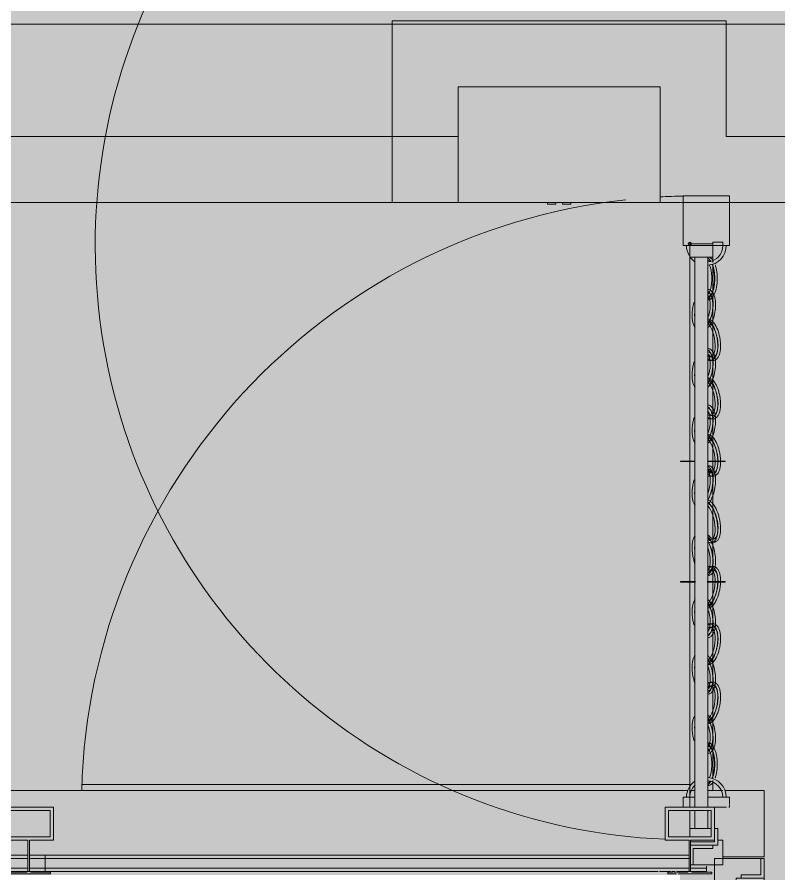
# Model space of a CAD drawing. Header units: millimetres. Extents: x 15878 to 679837, y -72324 to 391440.
# Drawn here: x 70755 to 73059, y 27835 to 30429 of the extents above; entities that cross this region are included whole.
import ezdxf

# ---------------------------------------------------------------- set-up
doc = ezdxf.new("R2010")
doc.units = ezdxf.units.MM
for name, color, linetype, lineweight in [('A-DETL-GENF', 92, 'Continuous', 5), ('A-DOOR', 31, 'Continuous', 5), ('A-FLOR', 192, 'Continuous', 5), ('A-FLOR-HRAL', 11, 'Continuous', 5), ('A-GENM', 13, 'Continuous', 5), ('A-WALL', 113, 'Continuous', 5), ('I-FURN', 30, 'Continuous', 5)]:
    doc.layers.add(name, color=color, linetype=linetype, lineweight=lineweight)

# ---------------------------------------------------------------- blocks, each defined once
blk = doc.blocks.new('Railing - T PROFILE-16174661-1_F')
at = {"layer": 'A-FLOR-HRAL'}
for p, q in [((8, -8.5), (3, -8.5)), ((3, -8.5), (3, -141.5)), ((8, -68.3), (8, -8.5)), ((205, 0), (105, 0)), ((105, 0), (105, -72.5)), ((115, -10), (195, -10)), ((115, -140), (115, -10)), ((195, -10), (195, -140)), ((205, -150), (205, 0)), ((105, -72.5), (12.9, -72.5)), ((13, -77.5), (105, -77.5)), ((105, -77.5), (105, -150)), ((8, -141.5), (8, -82.5)), ((3, -141.5), (8, -141.5)), ((105, -150), (205, -150)), ((195, -140), (115, -140))]:
    blk.add_line(p, q, dxfattribs=at)
for centre, start, end in [((12.9, -67.5), 189.2953, 270), ((13, -82.5), 90, 180)]:
    blk.add_arc(centre, 5, start, end, dxfattribs=at)
blk = doc.blocks.new('Railing - Railing-12128316-1_F')
at = {"layer": 'A-FLOR-HRAL'}
for p, q in [((70786.9, 27892.5), (68839.4, 27892.5)), ((68839.4, 27882.5), (68839.4, 27892.5)), ((68839.4, 27882.5), (68839.4, 27852.5)), ((70786.9, 27882.5), (68839.4, 27882.5)), ((70839.4, 27892.5), (70791.9, 27892.5)), ((70839.4, 27882.5), (70791.9, 27882.5)), ((70839.4, 27892.5), (70839.4, 27882.5)), ((70839.4, 27852.5), (70839.4, 27882.5)), ((68839.4, 27852.5), (70786.9, 27852.5)), ((68839.4, 27842.5), (68839.4, 27852.5)), ((70791.5, 27852.5), (70839.4, 27852.5)), ((70839.4, 27852.5), (70839.4, 27842.5)), ((68839.4, 27842.5), (70839.4, 27842.5))]:
    blk.add_line(p, q, dxfattribs=at)
at = {"rotation": 89.9999999999807}
blk.add_blockref('Railing - T PROFILE-16174661-1_F', (70714.4, 27832.5), dxfattribs=at)
blk = doc.blocks.new('DLN_Gate Door-01 - DLN_Gate Door-01-12661659-1_F')
at = {"layer": 'A-DOOR', "color": 253}
for p, q in [((-575, 75), (-575, 65)), ((-515, 75), (-575, 75)), ((-575, 75), (-575, 65)), ((-575, 65), (-525, 65)), ((-525, 65), (-575, 65)), ((-575, 65), (-575, -75)), ((-575, 65), (-525, 65)), ((-525, 65), (-525, 5)), ((-525, 5), (-525, 65)), ((-525, 65), (-525, 5)), ((-515, 75), (-515, 0)), ((-505, 75), (-515, 75)), ((-515, 75), (-515, -10)), ((-515, 5), (-515, 75)), ((-505, 75), (-505, 0)), ((-505, 0), (-505, 75)), ((-500, 75), (-465, 75)), ((-500, 75), (-500, 5)), ((-498.8, 75), (500, 75)), ((-465, 75), (465, 75)), ((-465, 75), (-465, 10.6)), ((465, 60), (-465, 60)), ((465, 75), (500, 75)), ((465, 75), (465, 5)), ((500, 75), (500, 0)), ((500, 75), (500, 0)), ((500, 75), (500, 5)), ((505, 5), (505, 70)), ((-525, 5), (-515, 5)), ((-515, 5), (-525, 5)), ((-525, 5), (-515, 5)), ((-515, -10), (-515, 5)), ((-466.8, 5), (-500, 5)), ((465, 5), (-465, 5)), ((-462, 20), (465, 20)), ((500, 5), (465, 5)), ((510, 5), (500, 5)), ((500, 5), (500, -75)), ((500, -75), (500, 0)), ((502.5, 5), (507.5, 5)), ((-500, -10), (-515, -10)), ((-515, -10), (-465, -10)), ((-505, 0), (-468.3, 0)), ((-468.3, 0), (-505, 0)), ((-505, -10), (-465, -10)), ((-500, -75), (-500, -10)), ((-465, -10), (-465, 0)), ((-465, -10), (-465, 0)), ((-575, -75), (-500, -75)), ((500, -75), (510, -75))]:
    blk.add_line(p, q, dxfattribs=at)
for radius in [5, 4, 2.5]:
    blk.add_circle((505, 75), radius, dxfattribs=at)
blk.add_arc((499.4, 75), 998.2, 0, 180, dxfattribs=at)
blk = doc.blocks.new('Railing - T PROFILE-V156-1_F')
at = {"layer": 'A-FLOR-HRAL'}
for p, q in [((8, -8.5), (3, -8.5)), ((3, -8.5), (3, -25.3)), ((8, -23.7), (8, -8.5)), ((205, 0), (105, 0)), ((105, 0), (105, -72.5)), ((115, -10), (195, -10)), ((115, -140), (115, -10)), ((195, -10), (195, -140)), ((205, -150), (205, 0)), ((3, -26.3), (3, -34.5)), ((3, -40.3), (3, -141.5)), ((8, -32.8), (8, -26.5)), ((8, -68.3), (8, -34.5)), ((105, -72.5), (12.9, -72.5)), ((13, -77.5), (105, -77.5)), ((105, -77.5), (105, -150)), ((8, -141.5), (8, -82.5)), ((3, -141.5), (8, -141.5)), ((105, -150), (205, -150)), ((195, -140), (115, -140))]:
    blk.add_line(p, q, dxfattribs=at)
for centre, start, end in [((12.9, -67.5), 189.2953, 270), ((13, -82.5), 90, 180)]:
    blk.add_arc(centre, 5, start, end, dxfattribs=at)
blk = doc.blocks.new('Railing - Railing-12387235-1_F')
at = {"layer": 'A-FLOR-HRAL'}
for p, q in [((72786.9, 27892.5), (70839.4, 27892.5)), ((70839.4, 27882.5), (70839.4, 27892.5)), ((70839.4, 27882.5), (70839.4, 27852.5)), ((72786.9, 27882.5), (70839.4, 27882.5)), ((70839.4, 27852.5), (72786.9, 27852.5)), ((70839.4, 27842.5), (70839.4, 27852.5)), ((72791.5, 27852.5), (72839.4, 27852.5)), ((72839.4, 27852.5), (72839.4, 27859.1)), ((72839.4, 27852.5), (72839.4, 27842.5)), ((70839.4, 27842.5), (72694, 27842.5)), ((72697.6, 27842.5), (72732.8, 27842.5)), ((72736.3, 27842.5), (72744.2, 27842.5)), ((72748.9, 27842.5), (72839.4, 27842.5))]:
    blk.add_line(p, q, dxfattribs=at)
at = {"rotation": 89.9999999999807}
blk.add_blockref('Railing - T PROFILE-V156-1_F', (72714.4, 27832.5), dxfattribs=at)
blk = doc.blocks.new('WALL MONNT D-RING 1850 - WALL MONNT D-RING 1850-12664712-1_F')
at = {"layer": 'A-GENM', "color": 253}
for p, q in [((-70, 0), (-70, -20)), ((-70, 0), (-67.6, 0)), ((-67.6, 0), (-49.5, 0)), ((-49.5, 0), (0, 0)), ((0, 0), (60.1, 0)), ((60.6, 0), (70, 0)), ((70, -17.8), (70, 0)), ((-70, -20), (-70, -150)), ((70, -150), (70, -20)), ((-50.1, -150), (-70, -150)), ((70, -150), (50.1, -150)), ((8.3, -293.6), (4.3, -292.5)), ((8.3, -472.6), (4.3, -471.9)), ((10.4, -497.9), (18.9, -498.3)), ((-35.2, -549.7), (-35.3, -540.7)), ((8.3, -643.6), (4.3, -642.5)), ((9.1, -674.6), (17.6, -675.5)), ((-35.2, -718.2), (-35.3, -709.3)), ((-78.3, -802.5), (-78.3, -804.2)), ((56.7, -804.2), (56.7, -802.5)), ((8.3, -826.9), (4.3, -826.6)), ((11.8, -848.5), (20.3, -848.5)), ((-35.2, -906.7), (-35.3, -897.7)), ((-35.3, -1067.3), (-35.2, -1058.3)), ((16.9, -1049.5), (25.4, -1047.6)), ((4.3, -1138.4), (8.3, -1138.1)), ((20.3, -1121.5), (11.8, -1121.5)), ((-78.3, -1167.5), (-78.3, -1169.2)), ((56.7, -1169.2), (56.7, -1167.5)), ((-35.3, -1260.7), (-35.2, -1251.8)), ((17.6, -1294.5), (9.1, -1295.4)), ((4.3, -1327.5), (8.3, -1326.4)), ((-35.3, -1429.3), (-35.2, -1420.3)), ((18.9, -1471.7), (10.4, -1472.1)), ((4.3, -1498.1), (8.3, -1497.4)), ((-35.3, -1610.7), (-35.2, -1601.8)), ((4.3, -1677.5), (8.3, -1676.4)), ((-1888.8, -1782), (-50, -1782)), ((-70, -1820), (-70, -1850)), ((-70, -1820), (-35, -1820)), ((-67.6, -1820), (-70, -1820)), ((4.3, -1820), (70, -1820)), ((70, -1820), (67.6, -1820)), ((70, -1840.5), (70, -1820)), ((60.6, -1850), (25.4, -1850)), ((67.6, -1850), (70, -1850)), ((70, -1850), (67.6, -1850)), ((70, -1850), (70, -1842.3))]:
    blk.add_line(p, q, dxfattribs=at)
at = {"layer": 'A-GENM', "color": 253, "flags": 128}
for points in [[(4.4, -195), (8.2, -195.9), (12, -198.7)], [(18.5, -209.4), (21.2, -216.9), (23.2, -225.5), (24.6, -234.9), (25.3, -244.9), (25.3, -255.1), (24.6, -265.1), (23.2, -274.5), (21.2, -283.1), (18.5, -290.6), (15.4, -296.8), (12, -301.3), (8.2, -304.1), (4.4, -305)], [(6.7, -296.8), (9.8, -290.6), (12.5, -283.1), (14.5, -274.5), (15.9, -265.1), (16.6, -255.1), (16.6, -244.9), (15.9, -234.9), (14.5, -225.5), (12.5, -216.9), (9.8, -209.4)], [(6.5, -302.5), (8.9, -308.3), (10.7, -315.4), (11.6, -323.6), (11.8, -332.5), (11.2, -341.9), (9.8, -351.4), (7.7, -360.7), (5, -369.2)], [(6.2, -382.7), (10, -375.7), (13.4, -367.7), (16.2, -358.9), (18.3, -349.6), (19.7, -340.1), (20.3, -330.7), (20.2, -321.8), (19.2, -313.6), (17.4, -306.5), (15, -300.7), (11.9, -296.3), (8.3, -293.6)], [(-35.2, -368.2), (-35.3, -359.3), (-35.1, -353.8)], [(4.2, -382.1), (8.4, -383.3), (12.8, -386.3), (17.1, -390.9), (21.2, -397.1), (25, -404.5), (28.4, -413), (31.2, -422.3), (33.3, -431.9), (34.7, -441.7), (35.3, -451.3), (35.2, -460.4), (34.2, -468.5), (32.4, -475.6), (30, -481.2), (26.9, -485.3), (23.3, -487.7)], [(14.8, -487.3), (18.4, -484.9), (21.5, -480.8), (23.9, -475.1), (25.7, -468.1), (26.6, -459.9), (26.8, -450.9), (26.2, -441.3), (24.8, -431.5), (22.7, -421.8), (19.9, -412.6), (16.5, -404.1), (12.7, -396.6), (8.6, -390.5), (4.3, -385.8)], [(6.5, -480.2), (8.9, -486), (10.7, -493), (11.6, -501.2), (11.8, -510.2), (11.2, -519.8), (9.8, -529.5), (7.7, -539.1), (5, -547.8)], [(6.2, -562.9), (10, -555.6), (13.4, -547.3), (16.2, -538.1), (18.3, -528.6), (19.7, -518.8), (20.3, -509.3), (20.2, -500.3), (19.2, -492.1), (17.4, -485), (15, -479.3), (11.9, -475.1), (8.3, -472.6)], [(23.3, -487.7), (19.3, -488.3), (15.1, -487.1), (10.7, -484.2), (6.4, -479.5)], [(6.6, -486.7), (10.8, -487.9), (14.8, -487.3)], [(14.8, -664), (18.4, -661.5), (21.5, -657.3), (23.9, -651.5), (25.7, -644.5), (26.6, -636.3), (26.8, -627.3), (26.2, -617.7), (24.8, -608), (22.7, -598.4), (19.9, -589.3), (16.5, -581), (12.7, -573.7), (8.6, -567.7), (4.3, -563.2)], [(4.9, -560.3), (8.4, -561.3), (12.8, -564.1), (17.1, -568.6), (21.2, -574.6), (25, -581.9), (28.4, -590.2), (31.2, -599.4), (33.3, -608.9), (34.7, -618.7), (35.3, -628.2), (35.2, -637.2), (34.2, -645.4), (32.4, -652.5), (30, -658.2), (26.9, -662.4), (23.3, -664.9)], [(6.2, -732.7), (10, -725.7), (13.4, -717.7), (16.2, -708.9), (18.3, -699.6), (19.7, -690.1), (20.3, -680.7), (20.2, -671.8), (19.2, -663.6), (17.4, -656.5), (15, -650.7), (11.9, -646.3), (8.3, -643.6)], [(6.5, -652.5), (8.9, -658.3), (10.7, -665.4), (11.6, -673.6), (11.8, -682.5), (11.2, -691.9), (9.8, -701.4), (7.7, -710.7), (5, -719.2)], [(23.3, -664.9), (19.3, -665.6), (15.1, -664.6), (10.7, -661.8), (6.4, -657.3)], [(6.6, -663.7), (10.8, -664.7), (14.8, -664)], [(4.2, -731.6), (8.4, -732.9), (12.8, -736.1), (17.1, -740.9), (21.2, -747.2), (25, -754.7), (28.4, -763.4), (31.2, -772.7), (33.3, -782.5), (34.7, -792.3), (35.3, -802), (35.2, -811), (34.2, -819.1), (32.4, -826.1), (30, -831.7), (26.9, -835.7), (23.3, -838)], [(14.8, -838), (18.4, -835.7), (21.5, -831.7), (23.9, -826.1), (25.7, -819.1), (26.6, -811), (26.8, -802), (26.2, -792.3), (24.8, -782.5), (22.7, -772.7), (19.9, -763.4), (16.5, -754.7), (12.7, -747.2), (8.6, -740.9), (4.3, -736.1)], [(-33.7, -802.5), (-41.1, -802.5), (-49.5, -802.5), (-56.7, -802.5), (-62.3, -802.5), (-66.1, -802.5), (-68.1, -802.5), (-66.1, -802.5), (-62.3, -802.5), (-56.7, -802.5), (-49.5, -802.5), (-41.1, -802.5), (-33.7, -802.5)], [(10, -802.5), (19.5, -802.5), (27.9, -802.5), (35.1, -802.5), (40.7, -802.5), (44.5, -802.5), (46.4, -802.5), (44.5, -802.5), (40.7, -802.5), (35.1, -802.5), (27.9, -802.5), (19.5, -802.5), (10, -802.5)], [(-33.7, -804.2), (-41.1, -804.2), (-49.5, -804.2), (-56.7, -804.2), (-62.3, -804.2), (-66.1, -804.2), (-68.1, -804.2), (-66.1, -804.2), (-62.3, -804.2), (-56.7, -804.2), (-49.5, -804.2), (-41.1, -804.2), (-33.7, -804.2)], [(6.2, -917.7), (10, -909.9), (13.4, -901.2), (16.2, -891.7), (18.3, -881.9), (19.7, -872), (20.3, -862.3), (20.2, -853.3), (19.2, -845.2), (17.4, -838.3), (15, -832.9), (11.9, -829), (8.3, -826.9)], [(23.3, -838), (19.3, -838.4), (15.1, -837.1), (10.7, -833.9), (6.4, -829.1)], [(10, -804.2), (19.5, -804.2), (27.9, -804.2), (35.1, -804.2), (40.7, -804.2), (44.5, -804.2), (46.4, -804.2), (44.5, -804.2), (40.7, -804.2), (35.1, -804.2), (27.9, -804.2), (19.5, -804.2), (10, -804.2)], [(6.5, -832.3), (8.9, -837.8), (10.7, -844.7), (11.6, -852.8), (11.8, -861.8), (11.2, -871.4), (9.8, -881.3), (7.7, -891.2), (5, -900.3)], [(6.6, -837.1), (10.8, -838.4), (14.8, -838)], [(4.2, -930.4), (8.4, -932.3), (12.8, -936), (17.1, -941.4), (21.2, -948.1), (25, -956.2), (28.4, -965.1), (31.2, -974.7), (33.3, -984.6), (34.7, -994.5), (35.3, -1004.1), (35.2, -1013), (34.2, -1020.8), (32.4, -1027.5), (30, -1032.6), (26.9, -1036.1), (23.3, -1037.9)], [(14.8, -1039.7), (18.4, -1038), (21.5, -1034.5), (23.9, -1029.3), (25.7, -1022.7), (26.6, -1014.8), (26.8, -1005.9), (26.2, -996.4), (24.8, -986.5), (22.7, -976.5), (19.9, -966.9), (16.5, -958), (12.7, -950), (8.6, -943.2), (4.3, -937.9)], [(23.3, -1037.9), (19.3, -1037.8), (15.1, -1035.8), (10.7, -1032.1), (6.4, -1026.8)], [(8.3, -1138.1), (11.9, -1136), (15, -1132.1), (17.4, -1126.7), (19.2, -1119.8), (20.2, -1111.7), (20.3, -1102.7), (19.7, -1093), (18.3, -1083.1), (16.2, -1073.3), (13.4, -1063.8), (10, -1055.1), (6.2, -1047.3)], [(6.6, -1037.7), (10.8, -1039.6), (14.8, -1039.7)], [(4.9, -1064.4), (7.7, -1073.8), (9.8, -1083.7), (11.2, -1093.6), (11.8, -1103.2), (11.6, -1112.2), (10.7, -1120.3), (8.9, -1127.2), (6.5, -1132.7)], [(23.3, -1132), (26.9, -1134.3), (30, -1138.3), (32.4, -1143.9), (34.2, -1150.9), (35.2, -1159), (35.3, -1168), (34.7, -1177.7), (33.3, -1187.5), (31.2, -1197.3), (28.4, -1206.6), (25, -1215.3), (21.2, -1222.8), (17.1, -1229.1), (12.8, -1233.9), (8.4, -1237.1), (4.2, -1238.4)], [(4.3, -1233.9), (8.6, -1229.1), (12.7, -1222.8), (16.5, -1215.3), (19.9, -1206.6), (22.7, -1197.3), (24.8, -1187.5), (26.2, -1177.7), (26.8, -1168), (26.6, -1159), (25.7, -1150.9), (23.9, -1143.9), (21.5, -1138.3), (18.4, -1134.3), (14.8, -1132)], [(6.4, -1140.9), (10.7, -1136.1), (15.1, -1132.9), (19.3, -1131.6), (23.3, -1132)], [(14.8, -1132), (10.8, -1131.6), (6.6, -1132.9)], [(-32.3, -1167.5), (-41.1, -1167.5), (-49.5, -1167.5), (-56.7, -1167.5), (-62.3, -1167.5), (-66.1, -1167.5), (-68.1, -1167.5), (-66.1, -1167.5), (-62.3, -1167.5), (-56.7, -1167.5), (-49.5, -1167.5), (-41.1, -1167.5), (-32.3, -1167.5)], [(-32.3, -1169.2), (-41.1, -1169.2), (-49.5, -1169.2), (-56.7, -1169.2), (-62.3, -1169.2), (-66.1, -1169.2), (-68.1, -1169.2), (-66.1, -1169.2), (-62.3, -1169.2), (-56.7, -1169.2), (-49.5, -1169.2), (-41.1, -1169.2), (-32.3, -1169.2)], [(2.4, -1167.5), (10, -1167.5), (19.5, -1167.5), (27.9, -1167.5), (35.1, -1167.5), (40.7, -1167.5), (44.5, -1167.5), (46.4, -1167.5), (44.5, -1167.5), (40.7, -1167.5), (35.1, -1167.5), (27.9, -1167.5), (19.5, -1167.5), (10, -1167.5), (2.4, -1167.5)], [(2.4, -1169.2), (10, -1169.2), (19.5, -1169.2), (27.9, -1169.2), (35.1, -1169.2), (40.7, -1169.2), (44.5, -1169.2), (46.4, -1169.2), (44.5, -1169.2), (40.7, -1169.2), (35.1, -1169.2), (27.9, -1169.2), (19.5, -1169.2), (10, -1169.2), (2.4, -1169.2)], [(8.3, -1326.4), (11.9, -1323.7), (15, -1319.3), (17.4, -1313.5), (19.2, -1306.4), (20.2, -1298.2), (20.3, -1289.3), (19.7, -1279.9), (18.3, -1270.4), (16.2, -1261.1), (13.4, -1252.3), (10, -1244.3), (6.2, -1237.3)], [(4.9, -1250.4), (7.7, -1259.3), (9.8, -1268.6), (11.2, -1278.1), (11.8, -1287.5), (11.6, -1296.4), (10.7, -1304.6), (8.9, -1311.7), (6.5, -1317.5)], [(4.3, -1406.8), (8.6, -1402.3), (12.7, -1396.3), (16.5, -1389), (19.9, -1380.7), (22.7, -1371.6), (24.8, -1362), (26.2, -1352.3), (26.8, -1342.7), (26.6, -1333.7), (25.7, -1325.5), (23.9, -1318.5), (21.5, -1312.7), (18.4, -1308.5), (14.8, -1306)], [(23.3, -1305.1), (26.9, -1307.6), (30, -1311.8), (32.4, -1317.5), (34.2, -1324.6), (35.2, -1332.8), (35.3, -1341.8), (34.7, -1351.3), (33.3, -1361.1), (31.2, -1370.6), (28.4, -1379.8), (25, -1388.1), (21.2, -1395.4), (17.1, -1401.4), (12.8, -1405.9), (8.4, -1408.7), (4.9, -1409.7)], [(6.4, -1312.7), (10.7, -1308.2), (15.1, -1305.4), (19.3, -1304.4), (23.3, -1305.1)], [(14.8, -1306), (10.8, -1305.3), (6.6, -1306.3)], [(4.9, -1421.8), (7.7, -1430.9), (9.8, -1440.5), (11.2, -1450.2), (11.8, -1459.8), (11.6, -1468.8), (10.7, -1477), (8.9, -1484), (6.5, -1489.8)], [(8.3, -1497.4), (11.9, -1494.9), (15, -1490.7), (17.4, -1485), (19.2, -1477.9), (20.2, -1469.7), (20.3, -1460.7), (19.7, -1451.2), (18.3, -1441.4), (16.2, -1431.9), (13.4, -1422.7), (10, -1414.4), (6.2, -1407.1)], [(23.3, -1482.3), (26.9, -1484.7), (30, -1488.8), (32.4, -1494.4), (34.2, -1501.5), (35.2, -1509.6), (35.3, -1518.7), (34.7, -1528.3), (33.3, -1538.1), (31.2, -1547.7), (28.4, -1557), (25, -1565.5), (21.2, -1572.9), (17.1, -1579.1), (12.8, -1583.7), (8.4, -1586.7), (4.2, -1587.9)], [(4.3, -1584.2), (8.6, -1579.5), (12.7, -1573.4), (16.5, -1565.9), (19.9, -1557.4), (22.7, -1548.2), (24.8, -1538.5), (26.2, -1528.7), (26.8, -1519.1), (26.6, -1510.1), (25.7, -1501.9), (23.9, -1494.9), (21.5, -1489.2), (18.4, -1485.1), (14.8, -1482.7)], [(6.4, -1490.5), (10.7, -1485.8), (15.1, -1482.9), (19.3, -1481.7), (23.3, -1482.3)], [(14.8, -1482.7), (10.8, -1482.1), (6.6, -1483.3)], [(4.9, -1600.4), (7.7, -1609.3), (9.8, -1618.6), (11.2, -1628.1), (11.8, -1637.5), (11.6, -1646.4), (10.7, -1654.6), (8.9, -1661.7), (6.5, -1667.5)], [(8.3, -1676.4), (11.9, -1673.7), (15, -1669.3), (17.4, -1663.5), (19.2, -1656.4), (20.2, -1648.2), (20.3, -1639.3), (19.7, -1629.9), (18.3, -1620.4), (16.2, -1611.1), (13.4, -1602.3), (10, -1594.3), (6.2, -1587.3)], [(4.4, -1665), (8.2, -1665.9), (12, -1668.7), (15.4, -1673.2), (18.5, -1679.4), (21.2, -1686.9), (23.2, -1695.5), (24.6, -1704.9), (25.3, -1714.9), (25.3, -1725.1), (24.6, -1735.1), (23.2, -1744.5), (21.2, -1753.1), (18.5, -1760.6)], [(9.8, -1760.6), (12.5, -1753.1), (14.5, -1744.5), (15.9, -1735.1), (16.6, -1725.1), (16.6, -1714.9), (15.9, -1704.9), (14.5, -1695.5), (12.5, -1686.9), (9.8, -1679.4), (6.7, -1673.2)], [(12, -1771.3), (8.2, -1774.1), (4.4, -1775)]]:
    blk.add_lwpolyline(points, dxfattribs=at)
at = {"layer": 'A-GENM', "color": 253}
for centre, radius, start, end in [((-40, -1850), 1850, 96.3296, 178.4415), ((-40, -1850), 1850, 90.9337, 93.1188), ((0, -150), 60, 180, 210), ((0, -150), 60, 274.1714, 360), ((0, -150), 50, 275.0056, 360), ((0, -150), 60, 216.0355, 234.8061), ((0, -1820), 60, 0, 86.0009), ((0, -1820), 60, 125.2129, 180), ((0, -1820), 50, 135, 180), ((0, -1820), 50, 0, 85.1877)]:
    blk.add_arc(centre, radius, start, end, dxfattribs=at)
for points, knots in [([(21.2, -196.7), (20.5, -195.4), (17.8, -191.7), (13.6, -187.7), (8.4, -185.4), (5.7, -185), (4.4, -185)], [2.5952287, 2.5952287, 2.5952287, 2.5952287, 2.6927937, 2.9171932, 3.0293929, 3.1415927, 3.1415927, 3.1415927, 3.1415927]), ([(5.1, -188.3), (6.9, -189.6), (9.5, -192.3), (11.8, -195.4), (12.5, -196.7)], [-2.8684107, -2.8684107, -2.8684107, -2.8684107, -2.6927937, -2.5952287, -2.5952287, -2.5952287, -2.5952287]), ([(4.4, -315), (5.7, -315), (8.4, -314.6), (13.6, -312.3), (19, -307.1), (24.2, -298.6), (29.4, -284.8), (32.5, -268), (33.3, -250), (32.5, -232), (29.9, -218), (27.1, -209.5), (26.7, -208.2)], [0, 0, 0, 0, 0.1122, 0.224399, 0.448799, 0.673198, 0.897598, 1.346397, 1.570796, 1.795196, 2.243995, 2.322047, 2.322047, 2.322047, 2.322047]), ([(18, -208.2), (18.4, -209.5), (21.2, -218), (23.8, -232), (24.6, -250), (23.8, -268), (20.7, -284.8), (15.5, -298.6), (10.7, -306.6), (6.9, -310.2), (5.1, -311.6)], [-2.322047, -2.322047, -2.322047, -2.322047, -2.243995, -1.795196, -1.570796, -1.346397, -0.897598, -0.673198, -0.448799, -0.273182, -0.273182, -0.273182, -0.273182]), ([(5.4, -282.8), (5.7, -282.8), (7.4, -283.1), (9.1, -283.7), (10.4, -284.4)], [3.0050017, 3.0050017, 3.0050017, 3.0050017, 3.0293929, 3.1415927, 3.1415927, 3.1415927, 3.1415927]), ([(10.4, -284.4), (11.7, -285), (14.3, -286.7), (18.9, -291.3), (23.1, -298.7), (26.4, -309), (28, -320.5), (28.3, -332.7), (27, -349.7), (23.1, -366.5), (17.2, -381.2), (12, -390.6), (8.1, -395.6), (6.1, -397.7)], [3.141593, 3.141593, 3.141593, 3.141593, 3.253792, 3.365992, 3.590392, 3.814791, 4.039191, 4.26359, 4.48799, 4.936788, 5.161188, 5.385587, 5.60023, 5.60023, 5.60023, 5.60023]), ([(4.8, -389.9), (6.1, -387.7), (9.1, -382.1), (14.6, -368.3), (18.4, -351.5), (19.8, -334.6), (19.5, -322.3), (17.8, -310.9), (14.6, -300.5), (10.5, -293.6), (7.5, -290.1), (6.5, -289.3)], [-5.327048, -5.327048, -5.327048, -5.327048, -5.161188, -4.936788, -4.48799, -4.26359, -4.039191, -3.814791, -3.590392, -3.365992, -3.278184, -3.278184, -3.278184, -3.278184]), ([(-36.8, -321), (-38, -324.5), (-40.1, -332.3), (-43, -348.8), (-43.6, -365.7), (-41.3, -381), (-38.4, -390.6), (-35.4, -395.8), (-33.9, -398)], [-1.775683, -1.775683, -1.775683, -1.775683, -1.570796, -1.346397, -0.897598, -0.673198, -0.448799, -0.273182, -0.273182, -0.273182, -0.273182]), ([(4.2, -374.2), (4.6, -374.5), (7.5, -376.2), (12.4, -380.7), (20.5, -391.8), (27, -406.7), (31.5, -423.6), (34.5, -441), (35.1, -458.2), (32.8, -473.5), (29.6, -483.6), (25.3, -490.6), (20.8, -494.8), (18.2, -496.3), (16.9, -496.8)], [-2.73182, -2.73182, -2.73182, -2.73182, -2.692794, -2.468394, -2.243995, -1.795196, -1.570796, -1.346397, -0.897598, -0.673198, -0.448799, -0.224399, -0.1122, 0, 0, 0, 0]), ([(25.4, -497.3), (26.7, -496.7), (29.3, -495.3), (33.9, -491.1), (38.1, -484.1), (41.4, -474), (43.6, -458.7), (43, -441.5), (40, -424), (35.5, -407.2), (29, -392.3), (20.9, -381.2), (14.1, -375), (8.4, -372.5), (5.1, -372.2), (4.6, -372.1)], [0, 0, 0, 0, 0.1122, 0.224399, 0.448799, 0.673198, 0.897598, 1.346397, 1.570796, 1.795196, 2.243995, 2.468394, 2.692794, 2.917193, 2.964164, 2.964164, 2.964164, 2.964164]), ([(5.4, -461.9), (5.7, -461.9), (7.4, -462.1), (9.1, -462.6), (10.4, -463.2)], [3.0050017, 3.0050017, 3.0050017, 3.0050017, 3.0293929, 3.1415927, 3.1415927, 3.1415927, 3.1415927]), ([(10.4, -463.2), (11.7, -463.7), (14.3, -465.3), (18.9, -469.6), (23.1, -476.7), (26.4, -487), (28, -498.4), (28.3, -510.8), (27, -528), (23.1, -545.3), (17.2, -560.6), (12, -570.5), (8.1, -575.8), (6.1, -578.1)], [3.141593, 3.141593, 3.141593, 3.141593, 3.253792, 3.365992, 3.590392, 3.814791, 4.039191, 4.26359, 4.48799, 4.936788, 5.161188, 5.385587, 5.60023, 5.60023, 5.60023, 5.60023]), ([(4.8, -568.8), (6.1, -566.5), (9.1, -560.6), (14.6, -546.3), (18.4, -529), (19.8, -511.7), (19.5, -499.3), (17.8, -487.9), (14.6, -477.6), (10.5, -470.9), (7.5, -467.6), (6.5, -466.9)], [-5.327048, -5.327048, -5.327048, -5.327048, -5.161188, -4.936788, -4.48799, -4.26359, -4.039191, -3.814791, -3.590392, -3.365992, -3.278184, -3.278184, -3.278184, -3.278184]), ([(6.5, -492.7), (7.5, -493.5), (10.9, -496.1), (15.8, -498.3), (21.3, -498.5), (24.1, -497.8), (25.4, -497.3)], [5.7368214, 5.7368214, 5.7368214, 5.7368214, 5.8343864, 6.0587858, 6.1709856, 6.2831853, 6.2831853, 6.2831853, 6.2831853]), ([(-36.8, -502), (-38, -505.7), (-40.1, -513.7), (-43, -530.6), (-43.6, -547.8), (-41.3, -563), (-38.4, -572.6), (-35.4, -577.6), (-33.9, -579.7)], [-1.775683, -1.775683, -1.775683, -1.775683, -1.570796, -1.346397, -0.897598, -0.673198, -0.448799, -0.273182, -0.273182, -0.273182, -0.273182]), ([(16.9, -496.8), (15.6, -497.3), (12.8, -498), (9.5, -497.9), (7.6, -497.4), (7, -497.3)], [-6.2831853, -6.2831853, -6.2831853, -6.2831853, -6.1709856, -6.0587858, -6.0100033, -6.0100033, -6.0100033, -6.0100033]), ([(4.2, -551.6), (4.6, -551.9), (7.5, -553.5), (12.4, -557.8), (20.5, -568.6), (27, -583.3), (31.5, -599.9), (34.5, -617.2), (35.1, -634.4), (32.8, -649.6), (29.6, -659.8), (25.3, -667), (20.8, -671.3), (18.2, -672.9), (16.9, -673.4)], [-2.73182, -2.73182, -2.73182, -2.73182, -2.692794, -2.468394, -2.243995, -1.795196, -1.570796, -1.346397, -0.897598, -0.673198, -0.448799, -0.224399, -0.1122, 0, 0, 0, 0]), ([(25.4, -674.3), (26.7, -673.8), (29.3, -672.2), (33.9, -667.9), (38.1, -660.8), (41.4, -650.5), (43.6, -635.3), (43, -618.1), (40, -600.8), (35.5, -584.2), (29, -569.6), (20.9, -558.7), (14.1, -552.8), (8.9, -550.7), (6, -550.4), (5.9, -550.4)], [0, 0, 0, 0, 0.1122, 0.224399, 0.448799, 0.673198, 0.897598, 1.346397, 1.570796, 1.795196, 2.243995, 2.468394, 2.692794, 2.917193, 2.926336, 2.926336, 2.926336, 2.926336]), ([(4.8, -739.9), (6.1, -737.7), (9.1, -732.1), (14.6, -718.3), (18.4, -701.5), (19.8, -684.6), (19.5, -672.3), (17.8, -660.9), (14.6, -650.5), (10.5, -643.6), (7.5, -640.1), (6.5, -639.3)], [-5.327048, -5.327048, -5.327048, -5.327048, -5.161188, -4.936788, -4.48799, -4.26359, -4.039191, -3.814791, -3.590392, -3.365992, -3.278184, -3.278184, -3.278184, -3.278184]), ([(5.4, -632.8), (5.7, -632.8), (7.4, -633.1), (9.1, -633.7), (10.4, -634.4)], [3.0050017, 3.0050017, 3.0050017, 3.0050017, 3.0293929, 3.1415927, 3.1415927, 3.1415927, 3.1415927]), ([(10.4, -634.4), (11.7, -635), (14.3, -636.7), (18.9, -641.3), (23.1, -648.7), (26.4, -659), (28, -670.5), (28.3, -682.7), (27, -699.7), (23.1, -716.5), (17.2, -731.2), (12, -740.6), (8.1, -745.6), (6.1, -747.7)], [3.141593, 3.141593, 3.141593, 3.141593, 3.253792, 3.365992, 3.590392, 3.814791, 4.039191, 4.26359, 4.48799, 4.936788, 5.161188, 5.385587, 5.60023, 5.60023, 5.60023, 5.60023]), ([(-36.8, -671), (-38, -674.5), (-40.1, -682.3), (-43, -698.8), (-43.6, -715.7), (-41.3, -731), (-38.4, -740.6), (-35.4, -745.8), (-33.9, -748)], [-1.775683, -1.775683, -1.775683, -1.775683, -1.570796, -1.346397, -0.897598, -0.673198, -0.448799, -0.273182, -0.273182, -0.273182, -0.273182]), ([(6.5, -670.4), (7.5, -671.2), (10.9, -673.7), (15.8, -675.7), (21.3, -675.7), (24.1, -674.9), (25.4, -674.3)], [5.7368214, 5.7368214, 5.7368214, 5.7368214, 5.8343864, 6.0587858, 6.1709856, 6.2831853, 6.2831853, 6.2831853, 6.2831853]), ([(16.9, -673.4), (15.6, -674), (12.8, -674.8), (9.5, -674.7), (7.6, -674.4), (7, -674.3)], [-6.2831853, -6.2831853, -6.2831853, -6.2831853, -6.1709856, -6.0587858, -6.0100033, -6.0100033, -6.0100033, -6.0100033]), ([(25.4, -847.6), (26.7, -847.1), (29.3, -845.8), (33.9, -841.7), (38.1, -834.8), (41.4, -824.8), (43.6, -809.6), (43, -792.4), (40, -774.8), (35.5, -757.8), (29, -742.7), (20.9, -731.2), (14.1, -724.8), (8, -721.9), (4.2, -721.5), (3.2, -721.5)], [0, 0, 0, 0, 0.1122, 0.224399, 0.448799, 0.673198, 0.897598, 1.346397, 1.570796, 1.795196, 2.243995, 2.468394, 2.692794, 2.917193, 3.002358, 3.002358, 3.002358, 3.002358]), ([(4.2, -724.4), (4.6, -724.7), (7.5, -726.6), (12.4, -731.2), (20.5, -742.7), (27, -757.8), (31.5, -774.8), (34.5, -792.4), (35.1, -809.6), (32.8, -824.8), (29.6, -834.8), (25.3, -841.7), (20.8, -845.8), (18.2, -847.1), (16.9, -847.6)], [-2.73182, -2.73182, -2.73182, -2.73182, -2.692794, -2.468394, -2.243995, -1.795196, -1.570796, -1.346397, -0.897598, -0.673198, -0.448799, -0.224399, -0.1122, 0, 0, 0, 0]), ([(-33.6, -802.5), (-33.8, -802.5), (-37.5, -802.5), (-44.3, -802.5), (-56, -802.5), (-67.6, -802.5), (-76.3, -802.5), (-79.3, -802.5), (-76.3, -802.5), (-67.6, -802.5), (-56, -802.5), (-44.3, -802.5), (-37.4, -802.5), (-33.8, -802.5), (-33.6, -802.5)], [0.308415, 0.308415, 0.308415, 0.308415, 0.314159, 0.471239, 0.628319, 0.942478, 1.256637, 1.570796, 1.884956, 2.199115, 2.513274, 2.670354, 2.827433, 2.833178, 2.833178, 2.833178, 2.833178]), ([(4.4, -802.5), (7.2, -802.5), (13.5, -802.5), (22.6, -802.5), (34.4, -802.5), (46, -802.5), (54.7, -802.5), (57.7, -802.5), (54.7, -802.5), (46, -802.5), (34.4, -802.5), (22.6, -802.5), (13.5, -802.5), (7.2, -802.5), (4.5, -802.5)], [3.342336, 3.342336, 3.342336, 3.342336, 3.455752, 3.612832, 3.769911, 4.08407, 4.39823, 4.712389, 5.026548, 5.340708, 5.654867, 5.811946, 5.969026, 6.082442, 6.082442, 6.082442, 6.082442]), ([(-33.6, -804.2), (-33.8, -804.2), (-37.5, -804.2), (-44.3, -804.2), (-56, -804.2), (-67.6, -804.2), (-76.3, -804.2), (-79.3, -804.2), (-76.3, -804.2), (-67.6, -804.2), (-56, -804.2), (-44.3, -804.2), (-37.4, -804.2), (-33.8, -804.2), (-33.6, -804.2)], [-2.833207, -2.833207, -2.833207, -2.833207, -2.827433, -2.670354, -2.513274, -2.199115, -1.884956, -1.570796, -1.256637, -0.942478, -0.628319, -0.471239, -0.314159, -0.308386, -0.308386, -0.308386, -0.308386]), ([(4.4, -804.2), (7.2, -804.2), (13.5, -804.2), (22.6, -804.2), (34.4, -804.2), (46, -804.2), (54.7, -804.2), (57.7, -804.2), (54.7, -804.2), (46, -804.2), (34.4, -804.2), (22.6, -804.2), (13.5, -804.2), (7.2, -804.2), (4.5, -804.2)], [-6.082442, -6.082442, -6.082442, -6.082442, -5.969026, -5.811946, -5.654867, -5.340708, -5.026548, -4.712389, -4.39823, -4.08407, -3.769911, -3.612832, -3.455752, -3.342336, -3.342336, -3.342336, -3.342336]), ([(4.8, -921.3), (6.1, -918.8), (9.1, -912.6), (14.6, -897.6), (18.4, -879.8), (19.8, -862.4), (19.5, -850), (17.8, -838.7), (14.6, -828.8), (10.5, -822.5), (7.5, -819.6), (6.5, -819)], [-5.327048, -5.327048, -5.327048, -5.327048, -5.161188, -4.936788, -4.48799, -4.26359, -4.039191, -3.814791, -3.590392, -3.365992, -3.278184, -3.278184, -3.278184, -3.278184]), ([(5.4, -816.5), (5.7, -816.5), (7.4, -816.5), (9.1, -816.8), (10.4, -817.2)], [3.0050017, 3.0050017, 3.0050017, 3.0050017, 3.0293929, 3.1415927, 3.1415927, 3.1415927, 3.1415927]), ([(10.4, -817.2), (11.7, -817.6), (14.3, -818.9), (18.9, -822.7), (23.1, -829.4), (26.4, -839.3), (28, -850.6), (28.3, -863), (27, -880.4), (23.1, -898.2), (17.2, -914.1), (12, -924.6), (8.1, -930.4), (6.1, -932.9)], [3.141593, 3.141593, 3.141593, 3.141593, 3.253792, 3.365992, 3.590392, 3.814791, 4.039191, 4.26359, 4.48799, 4.936788, 5.161188, 5.385587, 5.60023, 5.60023, 5.60023, 5.60023]), ([(6.5, -842.3), (7.5, -843.2), (10.9, -845.9), (15.8, -848.2), (21.3, -848.6), (24.1, -848.1), (25.4, -847.6)], [5.7368214, 5.7368214, 5.7368214, 5.7368214, 5.8343864, 6.0587858, 6.1709856, 6.2831853, 6.2831853, 6.2831853, 6.2831853]), ([(16.9, -847.6), (15.6, -848.1), (12.8, -848.6), (9.5, -848.4), (7.6, -847.9), (7, -847.7)], [-6.2831853, -6.2831853, -6.2831853, -6.2831853, -6.1709856, -6.0587858, -6.0100033, -6.0100033, -6.0100033, -6.0100033]), ([(-36.8, -859.1), (-38, -862.9), (-40.1, -871.1), (-43, -888.4), (-43.6, -905.7), (-41.3, -920.7), (-38.4, -930), (-35.4, -934.7), (-33.9, -936.6)], [-1.775683, -1.775683, -1.775683, -1.775683, -1.570796, -1.346397, -0.897598, -0.673198, -0.448799, -0.273182, -0.273182, -0.273182, -0.273182]), ([(25.4, -1047.6), (26.7, -1047.3), (29.3, -1046.4), (33.9, -1043.1), (38.1, -1036.9), (41.4, -1027.5), (43.6, -1012.8), (43, -995.7), (40, -978), (35.5, -960.6), (29, -944.8), (20.9, -932.4), (14.1, -925.1), (8, -921.4), (4.1, -920.5), (3.1, -920.4)], [0, 0, 0, 0, 0.1122, 0.224399, 0.448799, 0.673198, 0.897598, 1.346397, 1.570796, 1.795196, 2.243995, 2.468394, 2.692794, 2.917193, 3.005002, 3.005002, 3.005002, 3.005002]), ([(4.2, -926.4), (4.6, -926.7), (7.5, -929), (12.4, -934.2), (20.5, -946.6), (27, -962.4), (31.5, -979.8), (34.5, -997.6), (35.1, -1014.7), (32.8, -1029.3), (29.6, -1038.7), (25.3, -1044.9), (20.8, -1048.2), (18.2, -1049.2), (16.9, -1049.5)], [-2.73182, -2.73182, -2.73182, -2.73182, -2.692794, -2.468394, -2.243995, -1.795196, -1.570796, -1.346397, -0.897598, -0.673198, -0.448799, -0.224399, -0.1122, 0, 0, 0, 0]), ([(-33.9, -1028.3), (-35.4, -1030.2), (-38.4, -1035.1), (-41.4, -1044.3), (-43.6, -1059.3), (-43, -1076.6), (-40, -1094.3), (-37.2, -1105.1), (-35.1, -1111.3), (-34.3, -1113.3)], [0.273182, 0.273182, 0.273182, 0.273182, 0.448799, 0.673198, 0.897598, 1.346397, 1.570796, 1.795196, 1.911161, 1.911161, 1.911161, 1.911161]), ([(6.1, -1032.1), (8.1, -1034.6), (12, -1040.4), (17.2, -1050.9), (23.1, -1066.8), (27, -1084.6), (28.3, -1102), (28, -1114.4), (26.4, -1125.7), (23.1, -1135.6), (18.9, -1142.3), (14.3, -1146.1), (11.7, -1147.4), (10.4, -1147.8)], [-5.60023, -5.60023, -5.60023, -5.60023, -5.385587, -5.161188, -4.936788, -4.48799, -4.26359, -4.039191, -3.814791, -3.590392, -3.365992, -3.253792, -3.141593, -3.141593, -3.141593, -3.141593]), ([(6.5, -1146), (7.4, -1145.3), (10.5, -1142.6), (14.6, -1136.2), (17.8, -1126.3), (19.5, -1115), (19.8, -1102.6), (18.4, -1085.2), (14.6, -1067.4), (9.1, -1052.5), (6.1, -1046.2), (4.8, -1043.7)], [3.278184, 3.278184, 3.278184, 3.278184, 3.365992, 3.590392, 3.814791, 4.039191, 4.26359, 4.48799, 4.936788, 5.161188, 5.327048, 5.327048, 5.327048, 5.327048]), ([(6.5, -1039.8), (7.5, -1040.8), (10.9, -1043.9), (15.8, -1046.9), (21.3, -1048.1), (24.1, -1047.9), (25.4, -1047.6)], [5.7368214, 5.7368214, 5.7368214, 5.7368214, 5.8343864, 6.0587858, 6.1709856, 6.2831853, 6.2831853, 6.2831853, 6.2831853]), ([(16.9, -1049.5), (15.6, -1049.7), (12.8, -1049.9), (9.5, -1049.2), (7.6, -1048.5), (7, -1048.2)], [-6.2831853, -6.2831853, -6.2831853, -6.2831853, -6.1709856, -6.0587858, -6.0100033, -6.0100033, -6.0100033, -6.0100033]), ([(3.2, -1248.5), (4.2, -1248.5), (8, -1248.1), (14.1, -1245.2), (20.9, -1238.8), (29, -1227.3), (35.5, -1212.2), (40, -1195.2), (43, -1177.6), (43.6, -1160.4), (41.4, -1145.2), (38.1, -1135.2), (33.9, -1128.3), (29.3, -1124.2), (26.7, -1122.9), (25.4, -1122.4)], [-3.002358, -3.002358, -3.002358, -3.002358, -2.917193, -2.692794, -2.468394, -2.243995, -1.795196, -1.570796, -1.346397, -0.897598, -0.673198, -0.448799, -0.224399, -0.1122, 0, 0, 0, 0]), ([(16.9, -1122.4), (18.2, -1122.9), (20.8, -1124.2), (25.3, -1128.3), (29.6, -1135.2), (32.8, -1145.2), (35.1, -1160.4), (34.5, -1177.6), (31.5, -1195.2), (27, -1212.2), (20.5, -1227.3), (12.4, -1238.8), (7.5, -1243.4), (4.6, -1245.3), (4.2, -1245.6)], [0, 0, 0, 0, 0.1122, 0.224399, 0.448799, 0.673198, 0.897598, 1.346397, 1.570796, 1.795196, 2.243995, 2.468394, 2.692794, 2.73182, 2.73182, 2.73182, 2.73182]), ([(25.4, -1122.4), (24.1, -1121.9), (21.3, -1121.4), (15.8, -1121.8), (10.9, -1124.1), (7.5, -1126.8), (6.5, -1127.7)], [-6.2831853, -6.2831853, -6.2831853, -6.2831853, -6.1709856, -6.0587858, -5.8343864, -5.7368214, -5.7368214, -5.7368214, -5.7368214]), ([(7, -1122.3), (7.6, -1122.1), (9.5, -1121.6), (12.8, -1121.4), (15.6, -1121.9), (16.9, -1122.4)], [6.0100033, 6.0100033, 6.0100033, 6.0100033, 6.0587858, 6.1709856, 6.2831853, 6.2831853, 6.2831853, 6.2831853]), ([(10.4, -1147.8), (9.1, -1148.2), (7.4, -1148.5), (5.7, -1148.5), (5.4, -1148.5)], [-3.1415927, -3.1415927, -3.1415927, -3.1415927, -3.0293929, -3.0050017, -3.0050017, -3.0050017, -3.0050017]), ([(-33, -1167.5), (-33.4, -1167.5), (-37.3, -1167.5), (-44.3, -1167.5), (-56, -1167.5), (-67.6, -1167.5), (-76.3, -1167.5), (-79.3, -1167.5), (-76.3, -1167.5), (-67.6, -1167.5), (-56, -1167.5), (-44.3, -1167.5), (-37.2, -1167.5), (-33.4, -1167.5), (-33, -1167.5)], [0.299199, 0.299199, 0.299199, 0.299199, 0.314159, 0.471239, 0.628319, 0.942478, 1.256637, 1.570796, 1.884956, 2.199115, 2.513274, 2.670354, 2.827433, 2.842393, 2.842393, 2.842393, 2.842393]), ([(-33, -1169.2), (-33.4, -1169.2), (-37.3, -1169.2), (-44.3, -1169.2), (-56, -1169.2), (-67.6, -1169.2), (-76.3, -1169.2), (-79.3, -1169.2), (-76.3, -1169.2), (-67.6, -1169.2), (-56, -1169.2), (-44.3, -1169.2), (-37.2, -1169.2), (-33.4, -1169.2), (-33, -1169.2)], [-2.842393, -2.842393, -2.842393, -2.842393, -2.827433, -2.670354, -2.513274, -2.199115, -1.884956, -1.570796, -1.256637, -0.942478, -0.628319, -0.471239, -0.314159, -0.299199, -0.299199, -0.299199, -0.299199]), ([(2.4, -1167.5), (5.9, -1167.5), (12.9, -1167.5), (22.6, -1167.5), (34.4, -1167.5), (46, -1167.5), (54.7, -1167.5), (57.7, -1167.5), (54.7, -1167.5), (46, -1167.5), (34.4, -1167.5), (22.6, -1167.5), (12.9, -1167.5), (5.9, -1167.5), (2.4, -1167.5)], [3.314512, 3.314512, 3.314512, 3.314512, 3.455752, 3.612832, 3.769911, 4.08407, 4.39823, 4.712389, 5.026548, 5.340708, 5.654867, 5.811946, 5.969026, 6.110266, 6.110266, 6.110266, 6.110266]), ([(2.4, -1169.2), (5.9, -1169.2), (12.9, -1169.2), (22.6, -1169.2), (34.4, -1169.2), (46, -1169.2), (54.7, -1169.2), (57.7, -1169.2), (54.7, -1169.2), (46, -1169.2), (34.4, -1169.2), (22.6, -1169.2), (12.9, -1169.2), (5.9, -1169.2), (2.4, -1169.2)], [-6.110266, -6.110266, -6.110266, -6.110266, -5.969026, -5.811946, -5.654867, -5.340708, -5.026548, -4.712389, -4.39823, -4.08407, -3.769911, -3.612832, -3.455752, -3.314512, -3.314512, -3.314512, -3.314512]), ([(-33.9, -1222), (-35.4, -1224.1), (-38.4, -1229.5), (-41.4, -1239), (-43.6, -1254.3), (-43, -1271.2), (-40.1, -1287.7), (-38, -1295.5), (-36.8, -1299)], [0.273182, 0.273182, 0.273182, 0.273182, 0.448799, 0.673198, 0.897598, 1.346397, 1.570796, 1.775683, 1.775683, 1.775683, 1.775683]), ([(6.5, -1330.6), (7.4, -1329.8), (10.5, -1326.5), (14.6, -1319.5), (17.8, -1309.2), (19.5, -1297.7), (19.8, -1285.4), (18.4, -1268.5), (14.6, -1251.7), (9.1, -1237.9), (6.1, -1232.3), (4.8, -1230)], [3.278184, 3.278184, 3.278184, 3.278184, 3.365992, 3.590392, 3.814791, 4.039191, 4.26359, 4.48799, 4.936788, 5.161188, 5.327048, 5.327048, 5.327048, 5.327048]), ([(6.1, -1222.3), (8.1, -1224.4), (12, -1229.4), (17.2, -1238.8), (23.1, -1253.5), (27, -1270.3), (28.3, -1287.3), (28, -1299.5), (26.4, -1311), (23.1, -1321.3), (18.9, -1328.7), (14.3, -1333.3), (11.7, -1335), (10.4, -1335.6)], [-5.60023, -5.60023, -5.60023, -5.60023, -5.385587, -5.161188, -4.936788, -4.48799, -4.26359, -4.039191, -3.814791, -3.590392, -3.365992, -3.253792, -3.141593, -3.141593, -3.141593, -3.141593]), ([(16.9, -1296.6), (18.2, -1297.1), (20.8, -1298.7), (25.3, -1303), (29.6, -1310.2), (32.8, -1320.4), (35.1, -1335.6), (34.5, -1352.8), (31.5, -1370.1), (27, -1386.7), (20.5, -1401.4), (12.4, -1412.2), (7.5, -1416.5), (4.6, -1418.1), (4.2, -1418.4)], [0, 0, 0, 0, 0.1122, 0.224399, 0.448799, 0.673198, 0.897598, 1.346397, 1.570796, 1.795196, 2.243995, 2.468394, 2.692794, 2.73182, 2.73182, 2.73182, 2.73182]), ([(5.9, -1419.6), (6, -1419.6), (8.9, -1419.3), (14.1, -1417.2), (20.9, -1411.3), (29, -1400.4), (35.5, -1385.8), (40, -1369.2), (43, -1351.9), (43.6, -1334.7), (41.4, -1319.5), (38.1, -1309.2), (33.9, -1302.1), (29.3, -1297.8), (26.7, -1296.2), (25.4, -1295.7)], [-2.926336, -2.926336, -2.926336, -2.926336, -2.917193, -2.692794, -2.468394, -2.243995, -1.795196, -1.570796, -1.346397, -0.897598, -0.673198, -0.448799, -0.224399, -0.1122, 0, 0, 0, 0]), ([(25.4, -1295.7), (24.1, -1295.1), (21.3, -1294.3), (15.8, -1294.3), (10.9, -1296.3), (7.5, -1298.8), (6.5, -1299.6)], [-6.2831853, -6.2831853, -6.2831853, -6.2831853, -6.1709856, -6.0587858, -5.8343864, -5.7368214, -5.7368214, -5.7368214, -5.7368214]), ([(7, -1295.7), (7.6, -1295.6), (9.5, -1295.3), (12.8, -1295.2), (15.6, -1296), (16.9, -1296.6)], [6.0100033, 6.0100033, 6.0100033, 6.0100033, 6.0587858, 6.1709856, 6.2831853, 6.2831853, 6.2831853, 6.2831853]), ([(10.4, -1335.6), (9.1, -1336.3), (7.4, -1336.9), (5.7, -1337.2), (5.4, -1337.2)], [-3.1415927, -3.1415927, -3.1415927, -3.1415927, -3.0293929, -3.0050017, -3.0050017, -3.0050017, -3.0050017]), ([(-33.9, -1390.2), (-35.4, -1392.3), (-38.4, -1397.5), (-41.4, -1407), (-43.6, -1422.2), (-43, -1439.4), (-40, -1456.7), (-37.2, -1467.2), (-35.1, -1473.1), (-34.3, -1475.1)], [0.273182, 0.273182, 0.273182, 0.273182, 0.448799, 0.673198, 0.897598, 1.346397, 1.570796, 1.795196, 1.912274, 1.912274, 1.912274, 1.912274]), ([(6.1, -1391.9), (8.1, -1394.2), (12, -1399.5), (17.2, -1409.4), (23.1, -1424.7), (27, -1442), (28.3, -1459.2), (28, -1471.6), (26.4, -1483), (23.1, -1493.3), (18.9, -1500.4), (14.3, -1504.7), (11.7, -1506.3), (10.4, -1506.8)], [-5.60023, -5.60023, -5.60023, -5.60023, -5.385587, -5.161188, -4.936788, -4.48799, -4.26359, -4.039191, -3.814791, -3.590392, -3.365992, -3.253792, -3.141593, -3.141593, -3.141593, -3.141593]), ([(6.5, -1503), (7.4, -1502.3), (10.5, -1499.2), (14.6, -1492.3), (17.8, -1482.1), (19.5, -1470.7), (19.8, -1458.3), (18.4, -1441), (14.6, -1423.7), (9.1, -1409.4), (6.1, -1403.5), (4.8, -1401.2)], [3.278184, 3.278184, 3.278184, 3.278184, 3.365992, 3.590392, 3.814791, 4.039191, 4.26359, 4.48799, 4.936788, 5.161188, 5.327048, 5.327048, 5.327048, 5.327048]), ([(16.9, -1473.2), (18.2, -1473.7), (20.8, -1475.2), (25.3, -1479.4), (29.6, -1486.4), (32.8, -1496.5), (35.1, -1511.8), (34.5, -1529), (31.5, -1546.4), (27, -1563.3), (20.5, -1578.2), (12.4, -1589.3), (7.5, -1593.8), (4.6, -1595.5), (4.2, -1595.8)], [0, 0, 0, 0, 0.1122, 0.224399, 0.448799, 0.673198, 0.897598, 1.346397, 1.570796, 1.795196, 2.243995, 2.468394, 2.692794, 2.73182, 2.73182, 2.73182, 2.73182]), ([(4.6, -1597.9), (5.1, -1597.8), (8.4, -1597.5), (14.1, -1595), (20.9, -1588.8), (29, -1577.7), (35.5, -1562.8), (40, -1546), (43, -1528.5), (43.6, -1511.3), (41.4, -1496), (38.1, -1485.9), (33.9, -1478.9), (29.3, -1474.7), (26.7, -1473.3), (25.4, -1472.7)], [-2.964164, -2.964164, -2.964164, -2.964164, -2.917193, -2.692794, -2.468394, -2.243995, -1.795196, -1.570796, -1.346397, -0.897598, -0.673198, -0.448799, -0.224399, -0.1122, 0, 0, 0, 0]), ([(25.4, -1472.7), (24.1, -1472.2), (21.3, -1471.5), (15.8, -1471.7), (10.9, -1473.9), (7.5, -1476.5), (6.5, -1477.3)], [-6.2831853, -6.2831853, -6.2831853, -6.2831853, -6.1709856, -6.0587858, -5.8343864, -5.7368214, -5.7368214, -5.7368214, -5.7368214]), ([(7, -1472.7), (7.6, -1472.6), (9.5, -1472.1), (12.8, -1472), (15.6, -1472.7), (16.9, -1473.2)], [6.0100033, 6.0100033, 6.0100033, 6.0100033, 6.0587858, 6.1709856, 6.2831853, 6.2831853, 6.2831853, 6.2831853]), ([(10.4, -1506.8), (9.1, -1507.4), (7.4, -1507.9), (5.7, -1508.1), (5.4, -1508.1)], [-3.1415927, -3.1415927, -3.1415927, -3.1415927, -3.0293929, -3.0050017, -3.0050017, -3.0050017, -3.0050017]), ([(-33.9, -1572), (-35.4, -1574.1), (-38.4, -1579.5), (-41.4, -1589), (-43.6, -1604.3), (-43, -1621.2), (-40.1, -1637.7), (-38, -1645.5), (-36.8, -1649)], [0.273182, 0.273182, 0.273182, 0.273182, 0.448799, 0.673198, 0.897598, 1.346397, 1.570796, 1.775683, 1.775683, 1.775683, 1.775683]), ([(6.5, -1680.6), (7.4, -1679.8), (10.5, -1676.5), (14.6, -1669.5), (17.8, -1659.2), (19.5, -1647.7), (19.8, -1635.4), (18.4, -1618.5), (14.6, -1601.7), (9.1, -1587.9), (6.1, -1582.3), (4.8, -1580)], [3.278184, 3.278184, 3.278184, 3.278184, 3.365992, 3.590392, 3.814791, 4.039191, 4.26359, 4.48799, 4.936788, 5.161188, 5.327048, 5.327048, 5.327048, 5.327048]), ([(6.1, -1572.3), (8.1, -1574.4), (12, -1579.4), (17.2, -1588.8), (23.1, -1603.5), (27, -1620.3), (28.3, -1637.3), (28, -1649.5), (26.4, -1661), (23.1, -1671.3), (18.9, -1678.7), (14.3, -1683.3), (11.7, -1685), (10.4, -1685.6)], [-5.60023, -5.60023, -5.60023, -5.60023, -5.385587, -5.161188, -4.936788, -4.48799, -4.26359, -4.039191, -3.814791, -3.590392, -3.365992, -3.253792, -3.141593, -3.141593, -3.141593, -3.141593]), ([(26.7, -1761.8), (27.1, -1760.5), (29.9, -1752), (32.5, -1738), (33.3, -1720), (32.5, -1702), (29.4, -1685.2), (24.2, -1671.4), (19, -1662.9), (13.6, -1657.7), (8.4, -1655.4), (5.7, -1655), (4.4, -1655)], [-2.322047, -2.322047, -2.322047, -2.322047, -2.243995, -1.795196, -1.570796, -1.346397, -0.897598, -0.673198, -0.448799, -0.224399, -0.1122, 0, 0, 0, 0]), ([(5.1, -1658.3), (6.9, -1659.6), (10.7, -1663.5), (15.5, -1671.4), (20.7, -1685.2), (23.8, -1702), (24.6, -1720), (23.8, -1738), (21.2, -1752.1), (18.4, -1760.5), (18, -1761.8)], [0.273182, 0.273182, 0.273182, 0.273182, 0.448799, 0.673198, 0.897598, 1.346397, 1.570796, 1.795196, 2.243995, 2.322047, 2.322047, 2.322047, 2.322047]), ([(10.4, -1685.6), (9.1, -1686.3), (7.4, -1686.9), (5.7, -1687.2), (5.4, -1687.2)], [-3.1415927, -3.1415927, -3.1415927, -3.1415927, -3.0293929, -3.0050017, -3.0050017, -3.0050017, -3.0050017]), ([(4.4, -1785), (5.7, -1785), (8.4, -1784.6), (13.6, -1782.3), (17.8, -1778.3), (20.5, -1774.6), (21.2, -1773.3)], [-3.1415927, -3.1415927, -3.1415927, -3.1415927, -3.0293929, -2.9171932, -2.6927937, -2.5952287, -2.5952287, -2.5952287, -2.5952287]), ([(12.5, -1773.3), (11.8, -1774.6), (9.5, -1777.8), (6.9, -1780.2), (5.1, -1781.6)], [2.5952287, 2.5952287, 2.5952287, 2.5952287, 2.6927937, 2.8684107, 2.8684107, 2.8684107, 2.8684107])]:
    blk.add_open_spline(points, degree=3, knots=knots, dxfattribs=at)
blk = doc.blocks.new('DLN_Production Lighting PLB - DLN_Production Lighting PLB-11812519-1_F')
at = {"layer": 'I-FURN', "color": 253}
for p, q in [((305, 350), (-305, 350)), ((-305, 350), (-305, 0)), ((-35, 355), (-10, 355)), ((-35, 350), (-35, 355)), ((-10, 355), (-10, 350)), ((10, 355), (35, 355)), ((10, 355), (10, 350)), ((35, 350), (35, 355)), ((305, 0), (305, 350)), ((-305, 0), (305, 0))]:
    blk.add_line(p, q, dxfattribs=at)
blk = doc.blocks.new('DLN_Gate Door-02 - DLN_Gate Door-01 2-V396-1_F')
at = {"layer": 'A-DOOR', "color": 253}
for p, q in [((-1375, 48.3), (-1375, 40)), ((-1375, 48.3), (-1375, 40)), ((-1375, 40), (-1325, 40)), ((-1325, 40), (-1375, 40)), ((-1375, 40), (-1375, -50)), ((-1375, 40), (-1325, 40)), ((-1325, 40), (-1325, -20)), ((-1325, -20), (-1325, 40)), ((-1325, 40), (-1325, -20)), ((-1315, 47.4), (-1315, -25)), ((-1315, 47.4), (-1315, -35)), ((-1315, -20), (-1315, 47.4)), ((-1305, 47.4), (-1305, -25)), ((-1305, -25), (-1305, 47.4)), ((-1290, 50), (-1210, 50)), ((-1290, 50), (-1265, 50)), ((-1265, 50), (-1265, -15.1)), ((-1210, 35), (-1265, 35)), ((-1200, 50), (500, 50)), ((465, 35), (-1200, 35)), ((-1149.1, 50), (-1141.1, 50)), ((-1137.4, 50), (465, 50)), ((465, 50), (500, 50)), ((465, 50), (465, -20)), ((500, 50), (500, 0)), ((500, 50), (500, 0)), ((500, 50), (500, -20)), ((505, -20), (505, 45)), ((500, -50), (500, 0)), ((-1325, -20), (-1315, -20)), ((-1315, -20), (-1325, -20)), ((-1325, -20), (-1315, -20)), ((-1315, -35), (-1315, -20)), ((-1305, -25), (-1298.8, -25)), ((-1298.8, -25), (-1305, -25)), ((-1265, -5), (-1210, -5)), ((-1265, -35), (-1265, -25.1)), ((-1265, -35), (-1265, -25.1)), ((-1200, -5), (465, -5)), ((-1119, -20), (-1151, -20)), ((443.9, -20), (-1113.9, -20)), ((465, -20), (449, -20)), ((500, -20), (465, -20)), ((510, -20), (500, -20)), ((500, -20), (500, -50)), ((502.5, -20), (507.5, -20)), ((510, -50), (510, -20)), ((-1375, -50), (-1300, -50)), ((-1300, -35), (-1315, -35)), ((-1315, -35), (-1265, -35)), ((-1305, -35), (-1265, -35)), ((-1300, -50), (-1300, -35)), ((500, -50), (510, -50))]:
    blk.add_line(p, q, dxfattribs=at)
for radius in [5, 4, 2.5]:
    blk.add_circle((505, 50), radius, dxfattribs=at)
for start, end in [(28.6862, 177.6284), (0, 28.6862)]:
    blk.add_arc((499.4, 50), 1798.2, start, end, dxfattribs=at)

msp = doc.modelspace()

# ---------------------------------------------------------------- hatches: boundary and pattern name
at = {"layer": 'A-DETL-GENF', "transparency": 33554585}
h = msp.add_hatch(color=253, dxfattribs=at)
h.paths.add_polyline_path([(46321.9, 8157.5), (49101.8, 8157.5), (49101.8, 9357.5), (49901.8, 9357.5), (49901.8, 8157.5), (57914.3, 8157.5), (57914.3, 9357.5), (58714.3, 9357.5), (58714.3, 8157.5), (66726.8, 8157.5), (66726.8, 9357.5), (67526.8, 9357.5), (67526.8, 8157.5), (75189.3, 8157.5), (75189.3, 12397.5), (76389.3, 12397.5), (76389.3, 18324.2), (78164.3, 18324.2), (78164.3, 21140.5), (76389.3, 21140.5), (76401.8, 27067.5), (75189.3, 27067.5), (75189.3, 31307.5), (67526.8, 31307.5), (67526.8, 30107.5), (66726.8, 30107.5), (66726.8, 31307.5), (58714.3, 31307.5), (58714.3, 30107.5), (57914.3, 30107.5), (57914.3, 31307.5), (49901.8, 31307.5), (49901.8, 30107.5), (49101.8, 30107.5), (49101.8, 31307.5), (44039.3, 31307.5), (44039.3, 30107.5), (41739.3, 30107.5), (41739.3, 31307.5), (41439.3, 31307.5), (41439.3, 30107.5), (40239.3, 30107.5), (40239.3, 23840.8), (41439.3, 23840.8), (41439.3, 23040.8), (40239.3, 23040.8), (40239.3, 16424.2), (41439.3, 16424.2), (41439.3, 15624.2), (40239.3, 15624.2), (40239.3, 11957.5), (41439.3, 11957.5), (41439.3, 8157.5), (44630.6, 8157.5)], flags=0)
h.paths.add_polyline_path([(52241.6, 11632.5), (41679.4, 11632.5), (41679.4, 27832.5), (72759.3, 27832.5), (72759.3, 11632.5), (52664.4, 11632.5)], flags=0)

# ---------------------------------------------------------------- linework, layer by layer
at = {"layer": 'A-FLOR'}
for p, q in [((73799.3, 30407.5), (67526.8, 30407.5)), ((72089.2, 29867.5), (50352.3, 29867.5)), ((72769.6, 29867.5), (72699.2, 29867.5)), ((73999.3, 29867.5), (72909, 29867.5))]:
    msp.add_line(p, q, dxfattribs=at)
at = {"layer": 'A-FLOR', "color": 253}
for p, q in [((72783.2, 28087.5), (41679.4, 28087.5)), ((72805, 28087.5), (72789.5, 28087.5)), ((72889.1, 28087.5), (72843.5, 28087.5)), ((73014.3, 28087.5), (72895.4, 28087.5)), ((73014.3, 27887.5), (73014.3, 28087.5)), ((72889.3, 27887.5), (73014.3, 27887.5))]:
    msp.add_line(p, q, dxfattribs=at)
at = {"layer": 'A-WALL', "color": 253}
for p, q in [((71889.2, 30417.5), (71889.2, 29867.5)), ((72899.2, 30417.5), (71889.2, 30417.5)), ((72899.2, 30067.5), (72899.2, 30417.5)), ((72089.2, 30067.5), (50352.3, 30067.5)), ((73799.3, 30067.5), (72899.2, 30067.5)), ((72089.2, 29867.5), (50352.3, 29867.5)), ((72699.2, 29867.5), (73984.3, 29867.5))]:
    msp.add_line(p, q, dxfattribs=at)

# ---------------------------------------------------------------- block references
at = {"layer": 'A-DOOR', "color": 253}
for name, p, rotation in [('DLN_Gate Door-02 - DLN_Gate Door-01 2-V396-1_F', (72839.3, 29237.5), 90), ('DLN_Gate Door-01 - DLN_Gate Door-01-12661659-1_F', (72939.3, 27307.5), 270)]:
    msp.add_blockref(name, p, dxfattribs=dict(at, rotation=rotation))
at = {"layer": 'A-FLOR-HRAL'}
for name in ['Railing - Railing-12128316-1_F', 'Railing - Railing-12387235-1_F']:
    msp.add_blockref(name, (0, 0), dxfattribs=at)
at = {"layer": 'A-GENM', "color": 253}
msp.add_blockref('WALL MONNT D-RING 1850 - WALL MONNT D-RING 1850-12664712-1_F', (72839.3, 29887.5), dxfattribs=at)
at = {"layer": 'I-FURN', "color": 253, "rotation": 180}
msp.add_blockref('DLN_Production Lighting PLB - DLN_Production Lighting PLB-11812519-1_F', (72394.2, 30217.5), dxfattribs=at)

doc.saveas('drawing.dxf')
